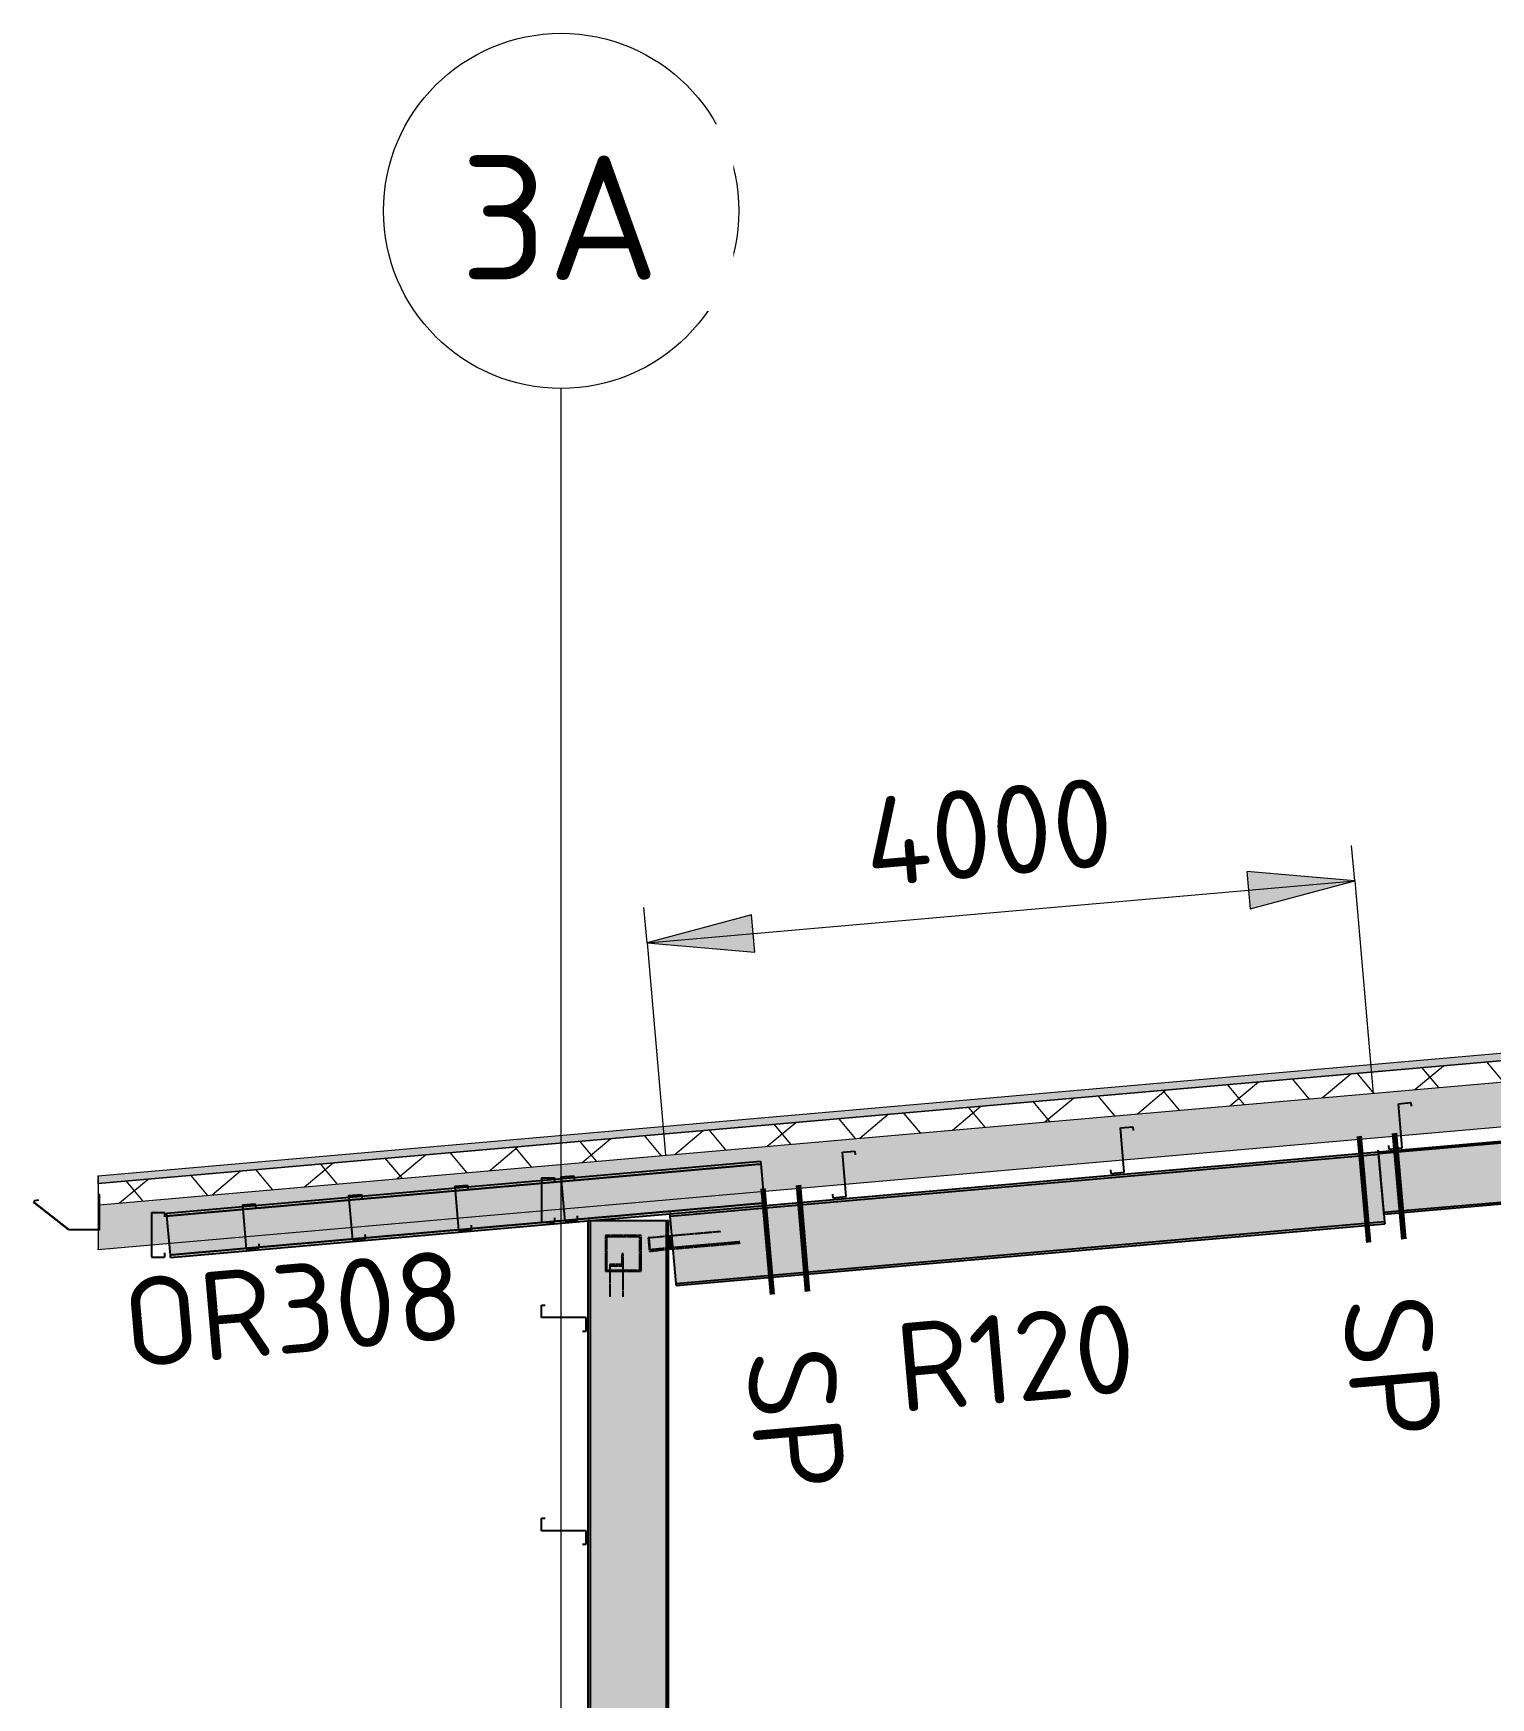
# Model space of a CAD drawing. Header units: millimetres. Extents: x 632 to 546626, y -3890 to 22200.
# Drawn here: x 422850 to 431057, y 12829 to 22200 of the extents above; entities that cross this region are included whole.
import ezdxf

# ---------------------------------------------------------------- set-up
doc = ezdxf.new("R2010")
doc.units = ezdxf.units.MM
doc.linetypes.add('Dash', pattern=[7, 5, -2])
for name, color, linetype, lineweight in [('A-010-D_DIM', 211, 'Continuous', 13), ('A-010-D_DIM-200', 211, 'Continuous', 13), ('A-010-M_LINE', 90, 'Continuous', 13), ('A-270-M_ROOF', 132, 'Continuous', 13), ('S-280-A_STRUCT_FRAME', 2, 'Continuous', 18), ('S-280-M_COLUMN', 52, 'Continuous', 13), ('S-280-M_STRUCT_FRAME', 12, 'Continuous', 13), ('Z-000-T_TEXT', 131, 'Continuous', 25), ('Z-030-M_GRID', 191, 'Continuous', 13), ('Z-033_T_GRIDREF', 31, 'Continuous', 13)]:
    doc.layers.add(name, color=color, linetype=linetype, lineweight=lineweight)
doc.styles.add('ISOCPEUR_1', font='isocpeur.ttf', dxfattribs={"height": 700})
doc.styles.add('ISOCPEUR_2', font='isocpeur.ttf', dxfattribs={"height": 500})
doc.dimstyles.new('2_5___Arrow___Transparent', dxfattribs={"dimscale": 304.8, "dimtxt": 497.990588, "dimasz": 1.968504, "dimexe": 0.656168, "dimexo": 1.049869, "dimgap": 0.164042, "dimtad": 1, "dimdec": 0, "dimzin": 0, "dimdsep": 46, "dimtxsty": 'ISOCPEUR_2', "dimsah": 1, "dimcen": 0.09, "dimadec": 0, "dimazin": 0, "dimtfac": 1, "dimtdec": 4, "dimtix": 1, "dimtmove": 0, "dimatfit": 3, "dimfxl": 1, "dimtvp": 1, "dimtolj": 1, "dimtzin": 0, "dimlwd": 18, "dimlwe": 18, "dimarcsym": 2})

# ---------------------------------------------------------------- blocks, each defined once
blk = doc.blocks.new('Roofs 1 - Roofs 1-2640243-S6_501-SECTION A7')
at = {"layer": 'A-270-M_ROOF', "lineweight": 5, "transparency": 33554432}
for points in [[(4535699.8, 15464.9), (4535704.9, 15465.3), (4535704.9, 15661.4), (4535700.1, 15660.9), (4535700.1, 15483.2)], [(4535524.5, 15465.5), (4535529.3, 15465.9), (4535337.2, 15615.9), (4535332.4, 15615.5), (4535350.4, 15601.4)]]:
    blk.add_hatch(color=8, dxfattribs=at).paths.add_polyline_path(points)
h = blk.add_hatch(color=8, dxfattribs=at)
h.paths.add_polyline_path([(4535536.9, 15463.3), (4535706.8, 15463.3), (4535704.8, 15465.3), (4535536.9, 15465.3)])
h.paths.add_polyline_path([(4535529.3, 15465.9), (4535530.6, 15467.5), (4535337.2, 15615.9)])
at = {"layer": 'A-270-M_ROOF', "color": 53, "lineweight": 5}
for p, q in [((4535704.8, 15661.4), (4535699.9, 15660.9)), ((4535704.8, 15661.2), (4535701.9, 15660.9)), ((4535706.8, 15661.4), (4535704.8, 15661.4)), ((4535704.8, 15661.4), (4535704.8, 15465.3)), ((4535706.8, 15463.3), (4535706.8, 15661.4)), ((4535337.2, 15615.9), (4535332.3, 15615.5)), ((4535338.4, 15617.5), (4535333.5, 15617.1)), ((4535337.2, 15615.9), (4535529.3, 15465.9)), ((4535530.6, 15467.5), (4535338.4, 15617.5)), ((4535360.1, 15631.1), (4535339.9, 15627.5)), ((4535340.2, 15625.5), (4535361.8, 15629.3)), ((4535360.1, 15631.1), (4535355.2, 15630.6)), ((4535361.8, 15629.3), (4535356.9, 15628.9)), ((4535361.8, 15629.3), (4535360.1, 15631.1)), ((4535698, 15465.3), (4535536.9, 15465.3)), ((4535536.9, 15463.3), (4535698, 15463.3)), ((4535704.8, 15465.3), (4535698, 15465.3)), ((4535698, 15463.3), (4535706.8, 15463.3)), ((4535704.8, 15465.3), (4535699.9, 15464.9)), ((4535706.8, 15463.3), (4535701.9, 15462.9))]:
    blk.add_line(p, q, dxfattribs=at)
at = {"layer": 'A-270-M_ROOF', "color": 53, "lineweight": 5, "flags": 128}
for points in [[(4535339.9, 15627.5), (4535338.3, 15627), (4535336.8, 15626.1), (4535335.7, 15624.9), (4535334.9, 15623.4), (4535334.6, 15621.7), (4535334.6, 15620.1), (4535335.1, 15618.5), (4535336, 15617), (4535337.2, 15615.9)], [(4535338.4, 15617.5), (4535337.6, 15618.3), (4535336.9, 15619.3), (4535336.6, 15620.4), (4535336.5, 15621.5), (4535336.8, 15622.7), (4535337.3, 15623.7), (4535338.1, 15624.6), (4535339.1, 15625.2), (4535340.2, 15625.5)], [(4535529.3, 15465.9), (4535531.6, 15464.5), (4535534.2, 15463.6), (4535536.9, 15463.3)], [(4535536.9, 15465.3), (4535534.6, 15465.5), (4535532.5, 15466.3), (4535530.6, 15467.5)]]:
    blk.add_lwpolyline(points, dxfattribs=at)
blk = doc.blocks.new('25021-APA-ZZ-ZZ-M3-AR-000001_V3_rvt-7-S6_501-SECTION A7')
at = {"layer": 'A-270-M_ROOF', "transparency": 33554432}
blk.add_hatch(color=9, dxfattribs=at).paths.add_polyline_path([(4535698.1, 15724.7), (4558304.6, 17702.5), (4578095.6, 15971), (4578095.6, 16011.2), (4558304.6, 17742.7), (4535698.1, 15764.8)])
at = {"layer": 'A-270-M_ROOF', "lineweight": 5}
h = blk.add_hatch(dxfattribs=at)
h.set_pattern_fill('FP_31', angle=-135, style=0, pattern_type=2)
h.set_pattern_definition([(40, (4562710.12, 1e-06), (-192.8363, 229.8133), []), (130, (4562710.12, 1e-06), (-229.8133, -192.8363), [])])
h.paths.add_polyline_path([(4535698.1, 15604.2), (4558304.6, 17582), (4578095.6, 15850.6), (4578095.6, 15971), (4558304.6, 17702.5), (4535698.1, 15724.7)])
at = {"layer": 'A-270-M_ROOF', "lineweight": 5, "transparency": 33554432}
for color, points in [(254, [(4535698.1, 15353.3), (4536098.7, 15388.3), (4536085.2, 15556.8), (4539427.2, 15849.2), (4539441.9, 15680.8), (4558304.6, 17331.1), (4578095.6, 15599.6), (4578095.6, 15850.6), (4558304.6, 17582), (4535698.1, 15604.2)]), (9, [(4535698, 15724.7), (4535698, 15764.8), (4535693.2, 15764.4), (4535693.2, 15728)]), (254, [(4535693.2, 15352.9), (4535698, 15353.3), (4535698, 15724.7), (4535693.2, 15724.3), (4535693.2, 15387.6)])]:
    blk.add_hatch(color=color, dxfattribs=at).paths.add_polyline_path(points)
at = {"layer": 'A-270-M_ROOF', "color": 53, "lineweight": 5}
for p, q in [((4558304.6, 17742.7), (4535698.1, 15764.8)), ((4558304.6, 17702.5), (4535698.1, 15724.7)), ((4535698.1, 15724.7), (4558304.6, 17702.5)), ((4535704.9, 15604.8), (4558304.6, 17582)), ((4535698.1, 15353.3), (4558304.6, 17331.1)), ((4535693.2, 15764.4), (4535698, 15764.8)), ((4535698.1, 15764.8), (4535698.1, 15724.7)), ((4535693.2, 15724.3), (4535698, 15724.7)), ((4535698, 15724.7), (4535693.2, 15724.3)), ((4535698.1, 15724.7), (4535698.1, 15353.3)), ((4535698.1, 15604.2), (4535704.9, 15604.8)), ((4535698, 15353.3), (4535693.2, 15352.9))]:
    blk.add_line(p, q, dxfattribs=at)
blk.add_blockref('Roofs 1 - Roofs 1-2640243-S6_501-SECTION A7', (0, 0), dxfattribs=at)
blk = doc.blocks.new('NRP_Framing-Steel-PFC - OR308 - 250PFC-4066803-S6_501-SECTION A7')
at = {"layer": 'S-280-M_STRUCT_FRAME', "linetype": 'Dash', "lineweight": 25}
for p, q in [((4536085.2, 15541.7), (4539428.5, 15834.2)), ((4538203.6, 15506.2), (4539447.6, 15615.1)), ((4536104.4, 15322.6), (4538202.5, 15506.1))]:
    blk.add_line(p, q, dxfattribs=at)
blk = doc.blocks.new('NRP_Framing-Steel-Purlin C - P946 - EC250-24-4066804-S6_501-SECTION A7')
at = {"layer": 'S-280-M_STRUCT_FRAME', "color": 1, "lineweight": 25}
for p, q in [((4535998, 15559.9), (4535998, 15309.9)), ((4535998, 15559.9), (4536071, 15559.9)), ((4536071, 15559.9), (4536071, 15535.9)), ((4535998, 15309.9), (4536071, 15309.9)), ((4536071, 15333.9), (4536071, 15309.9))]:
    blk.add_line(p, q, dxfattribs=at)
blk = doc.blocks.new('NRP_Framing-Steel-Purlin C - G946 - EC250-24-4082622-S6_501-SECTION A7')
at = {"layer": 'S-280-M_STRUCT_FRAME', "color": 1, "lineweight": 25}
for p, q in [((4538194.6, 15756.2), (4538194.6, 15506.2)), ((4538194.6, 15756.2), (4538267.6, 15756.2)), ((4538267.6, 15756.2), (4538267.6, 15732.2)), ((4538194.6, 15506.2), (4538267.6, 15506.2)), ((4538267.6, 15530.2), (4538267.6, 15506.2))]:
    blk.add_line(p, q, dxfattribs=at)
blk = doc.blocks.new('NRP_Framing-Steel-Purlin Z - G914 - EZ250-15-4082804-S6_501-SECTION A7')
at = {"layer": 'S-280-M_STRUCT_FRAME', "color": 150, "lineweight": 25}
for p, q in [((4538194.614304, 15039.7), (4538214.614304, 15039.7)), ((4538194.614304, 14968.7), (4538194.614304, 15039.7)), ((4538194.614304, 15039.7), (4538214.614304, 15039.7)), ((4538194.614304, 14968.7), (4538194.614304, 15039.7)), ((4538444.614304, 14968.7), (4538194.614304, 14968.7)), ((4538444.614304, 14968.7), (4538194.614304, 14968.7)), ((4538444.614304, 14892.7), (4538444.614304, 14968.7)), ((4538444.614304, 14892.7), (4538444.614304, 14968.7)), ((4538425.114304, 14892.7), (4538444.614304, 14892.7)), ((4538425.114304, 14892.7), (4538444.614304, 14892.7))]:
    blk.add_line(p, q, dxfattribs=at)
blk = doc.blocks.new('NRP_Framing-Steel-EA - RB725 - 75x75x8EA-3940634-S6_501-SECTION A7')
at = {"layer": 'S-280-M_STRUCT_FRAME', "linetype": 'Dash', "lineweight": 25}
for points in [[(4538908.4, 15360.1), (4538934.3, 15363.1), (4538928.6, 15429.1), (4538908.4, 15427.3), (4538908.4, 15360.7)], [(4538908.4, 15352.1), (4538935.1, 15354.5), (4538934.4, 15362.4), (4538908.4, 15359.1), (4538908.4, 15352.1)]]:
    blk.add_hatch(color=256, dxfattribs=at).paths.add_polyline_path(points)
for p, q in [((4538800.1, 15417.9), (4538795, 15417.4)), ((4538795, 15417.4), (4538801.5, 15342.7)), ((4538908.4, 15427.3), (4538800.1, 15417.9)), ((4538806, 15351.1), (4538800.1, 15417.9)), ((4539202.8, 15453.1), (4538928.6, 15429.1)), ((4539311.3, 15395.3), (4538934.4, 15362.4)), ((4539312, 15387.4), (4538935.1, 15354.4)), ((4538801.5, 15342.7), (4538850, 15347)), ((4538849.3, 15354.9), (4538806, 15351.1)), ((4538908.4, 15360.1), (4538849.3, 15354.9)), ((4538850, 15347), (4538849.3, 15354.9)), ((4538908.4, 15352.1), (4538850, 15347))]:
    blk.add_line(p, q, dxfattribs=at)
at = {"layer": 'S-280-M_STRUCT_FRAME', "lineweight": 25}
for p, q in [((4538928.6, 15429.1), (4538908.4, 15427.3)), ((4538934.4, 15362.4), (4538908.4, 15360.1)), ((4538935.1, 15354.4), (4538908.4, 15352.1))]:
    blk.add_line(p, q, dxfattribs=at)
blk = doc.blocks.new('NRP_Framing-Steel-EA - WB725 - 75x75x8EA-V92-S6_501-SECTION A7')
at = {"layer": 'S-280-M_STRUCT_FRAME', "linetype": 'Dash', "lineweight": 25}
for p, q in [((4538654.6, 15328.4), (4538646.6, 15328.4)), ((4538646.6, 15328.4), (4538646.6, 15267.1)), ((4538654.6, 15259.8), (4538654.6, 15328.4)), ((4538646.6, 15267.1), (4538579.6, 15267.1)), ((4538579.6, 15267.1), (4538579.6, 15259.8)), ((4538579.6, 15259.8), (4538654.6, 15259.8)), ((4538579.6, 15259.8), (4538579.6, 15085.7)), ((4538654.6, 15085.7), (4538654.6, 15259.8))]:
    blk.add_line(p, q, dxfattribs=at)
blk = doc.blocks.new('NRP_Framing-Steel-Purlin Z - P915 - EZ250-19-V93-S6_501-SECTION A7')
at = {"layer": 'S-280-M_STRUCT_FRAME', "color": 92, "lineweight": 25}
blk.add_line((4549311.6, 16598.5), (4549311.6, 16598.5), dxfattribs=at)
at = {"layer": 'S-280-M_STRUCT_FRAME', "color": 92, "linetype": 'Dash', "lineweight": 25}
blk.add_line((4549311.6, 16598.5), (4549311.6, 16598.5), dxfattribs=at)
blk = doc.blocks.new('NRP_Framing-Steel-Purlin Z - P915 - EZ250-19-V95-S6_501-SECTION A7')
at = {"layer": 'S-280-M_STRUCT_FRAME', "color": 92, "lineweight": 25}
for p, q in [((4549300.7, 16723), (4549371.4, 16729.2)), ((4549300.7, 16723), (4549371.4, 16729.2)), ((4549322.4, 16474), (4549300.7, 16723)), ((4549322.4, 16474), (4549300.7, 16723)), ((4549371.4, 16729.2), (4549373.2, 16708.3)), ((4549371.4, 16729.2), (4549373.2, 16708.3)), ((4549311.6, 16598.5), (4549311.6, 16598.5)), ((4549244.9, 16488.3), (4549246.7, 16467.3)), ((4549244.9, 16488.3), (4549246.7, 16467.3)), ((4549246.7, 16467.3), (4549322.4, 16474)), ((4549246.7, 16467.3), (4549322.4, 16474))]:
    blk.add_line(p, q, dxfattribs=at)
at = {"layer": 'S-280-M_STRUCT_FRAME', "color": 92, "linetype": 'Dash', "lineweight": 25}
blk.add_line((4549311.6, 16598.5), (4549311.6, 16598.5), dxfattribs=at)
blk = doc.blocks.new('NRP_Framing-Steel-Purlin C - P946 - EC250-24-4066508-S6_501-SECTION A7')
at = {"layer": 'S-280-M_STRUCT_FRAME', "color": 1, "lineweight": 25}
for p, q in [((4538303, 15760.8), (4538375.7, 15767.2)), ((4538303, 15760.8), (4538324.8, 15511.8)), ((4538375.7, 15767.2), (4538377.8, 15743.3)), ((4538333.8, 15638.1), (4538333.8, 15638.1)), ((4538324.8, 15511.8), (4538397.5, 15518.2)), ((4538395.4, 15542.1), (4538397.5, 15518.2))]:
    blk.add_line(p, q, dxfattribs=at)
at = {"layer": 'S-280-M_STRUCT_FRAME', "color": 1, "linetype": 'Dash', "lineweight": 25}
blk.add_line((4538333.8, 15638.1), (4538333.8, 15638.1), dxfattribs=at)
blk = doc.blocks.new('NRP_Framing-Steel-Purlin C - P946 - EC250-24-V101-S6_501-SECTION A7')
at = {"layer": 'S-280-M_STRUCT_FRAME', "color": 1, "lineweight": 25}
for p, q in [((4537705.3, 15708.6), (4537778, 15714.9)), ((4537705.3, 15708.6), (4537727, 15459.5)), ((4537778, 15714.9), (4537780.1, 15691)), ((4537736, 15585.8), (4537736, 15585.8)), ((4537727, 15459.5), (4537799.8, 15465.9)), ((4537797.7, 15489.8), (4537799.8, 15465.9))]:
    blk.add_line(p, q, dxfattribs=at)
at = {"layer": 'S-280-M_STRUCT_FRAME', "color": 1, "linetype": 'Dash', "lineweight": 25}
blk.add_line((4537736, 15585.8), (4537736, 15585.8), dxfattribs=at)
blk = doc.blocks.new('Grid - NRP_Grid-Head-320187-S6_501-SECTION A7')
at = {"layer": 'Z-033_T_GRIDREF'}
blk.add_circle((4578304.61431, 21200), 1000, dxfattribs=at)
blk = doc.blocks.new('DIMBLOCK25-S6_501-SECTION A7')
at = {"layer": 'A-010-D_DIM-200', "lineweight": 18}
for points in [[(430291.2, 17427.7), (429684.2, 17480.8), (429702.7, 17270)], [(426306.4, 17079), (426913.3, 17025.9), (426894.9, 17236.7)]]:
    blk.add_hatch(color=256, dxfattribs=at).paths.add_polyline_path(points)
for p, q in [((430291.2, 17427.7), (430273.8, 17626.9)), ((430291.2, 17427.7), (429684.2, 17480.8)), ((429684.2, 17480.8), (429702.7, 17270)), ((426306.4, 17079), (430291.2, 17427.7)), ((429702.7, 17270), (430291.2, 17427.7)), ((430291.2, 17427.7), (430395.8, 16231.4)), ((426306.4, 17079), (426289, 17278.3)), ((426894.9, 17236.7), (426306.4, 17079)), ((426913.3, 17025.9), (426894.9, 17236.7)), ((426306.4, 17079), (426913.3, 17025.9)), ((426306.4, 17079), (426411.1, 15882.7))]:
    blk.add_line(p, q, dxfattribs=at)
at = {"layer": 'A-010-D_DIM-200', "color": 0, "lineweight": 18, "insert": (427507.7, 17890), "char_height": 500, "width": 1758.29, "attachment_point": 1, "rotation": 5, "line_spacing_factor": 1.149209, "style": 'ISOCPEUR_2'}
blk.add_mtext('4000', dxfattribs=at)
blk = doc.blocks.new('NRP_Splice _v3_ - NRP_Splice-3209833-S6_501-SECTION A7')
at = {"layer": 'Z-000-T_TEXT', "lineweight": 70}
for p, q in [((4542798.4, 15990.3), (4542850.7, 15392.6)), ((4542798.4, 15990.3), (4542850.7, 15392.6)), ((4542997.6, 16007.8), (4543049.9, 15410)), ((4543049.9, 15410), (4542997.6, 16007.8))]:
    blk.add_line(p, q, dxfattribs=at)

msp = doc.modelspace()

# ---------------------------------------------------------------- hatches: boundary and pattern name
at = {"layer": 'S-280-M_COLUMN', "lineweight": 5}
h = msp.add_hatch(color=256, dxfattribs=at)
h.paths.add_polyline_path([(425985.4, 4900), (425985.4, 5000), (425972.7, 5000), (425972.7, 4900)])
h.paths.add_polyline_path([(425972.7, 5200), (425985.4, 5200), (425985.4, 15513.1), (425972.7, 15513.1), (425972.7, 10600.3)])
h = msp.add_hatch(color=256, dxfattribs=at)
h.paths.add_polyline_path([(425986.9, 4900), (425996.8, 4900), (425996.8, 5000), (425985.4, 5000), (425985.4, 4900)])
h.paths.add_polyline_path([(425991, 5200), (425996.8, 5200), (425996.8, 15513.1), (425985.4, 15513.1), (425986.9, 5200)])
h = msp.add_hatch(color=256, dxfattribs=at)
h.paths.add_polyline_path([(426402.4, 4900), (426402.4, 5000), (425996.8, 5000), (425996.8, 4900)])
h.paths.add_polyline_path([(425996.8, 5200), (426402.4, 5200), (426402.4, 15513.1), (425996.8, 15513.1), (425996.8, 10600.3)])
h = msp.add_hatch(color=256, dxfattribs=at)
h.paths.add_polyline_path([(426408.1, 4900), (426413.8, 4900), (426412.2, 5000), (426402.4, 5000), (426402.4, 4900)])
h.paths.add_polyline_path([(426412.2, 5200), (426413.8, 5200), (426412.3, 15513.1), (426402.4, 15513.1), (426402.4, 5200), (426408.1, 5200)])
h = msp.add_hatch(color=256, dxfattribs=at)
h.paths.add_polyline_path([(426422.5, 4900), (426426.5, 4900), (426426.5, 5050), (426422.5, 5050), (426422.5, 5000), (426413.8, 5000), (426413.8, 4900)])
h.paths.add_polyline_path([(426413.8, 5200), (426426.5, 5200), (426426.5, 15513.1), (426413.8, 15513.1), (426413.8, 10600.3)])
at = {"layer": 'S-280-M_STRUCT_FRAME', "lineweight": 5}
for points in [[(430425.9, 15893), (441838.3, 16891.4), (441837.5, 16901.1), (430425.1, 15902.6), (430425.6, 15896.1)], [(430454.9, 15561.7), (441867.3, 16560.1), (441838.1, 16891.4), (430425.9, 15893), (430426.2, 15889.9)], [(430455.7, 15552), (441868.2, 16550.4), (441867.3, 16560.1), (430454.9, 15561.7)], [(423603.3, 15541.7), (426946.6, 15834.2), (426945.3, 15849.2), (423602, 15556.7)], [(426436.9, 15540.9), (430425.6, 15889.9), (430424.5, 15902.6), (426435.8, 15553.6)], [(426470.1, 15161.5), (430458.8, 15510.5), (430425.6, 15889.9), (426436.9, 15540.9), (426464.5, 15225.6)], [(423622.5, 15322.6), (426965.7, 15615.1), (426946.6, 15834.2), (423603.3, 15541.7)], [(423623.8, 15307.6), (426967, 15600.1), (426965.7, 15615.1), (423622.5, 15322.6)], [(426471.2, 15148.8), (430459.9, 15497.8), (430458.8, 15510.5), (426470.1, 15161.5)]]:
    msp.add_hatch(color=256, dxfattribs=at).paths.add_polyline_path(points)

# ---------------------------------------------------------------- linework, layer by layer
at = {"layer": 'A-010-M_LINE', "lineweight": 25}
for p, q in [((430424.6, 15902.6), (430423.7, 15912.6)), ((426439.8, 15554), (426439, 15564))]:
    msp.add_line(p, q, dxfattribs=at)
at = {"layer": 'S-280-M_COLUMN', "lineweight": 25}
for p, q in [((425972.7, 15513.1), (425972.7, 5200)), ((425985.4, 15513.1), (425972.7, 15513.1)), ((425985.4, 15513.1), (425985.4, 5200)), ((425996.8, 15513.1), (425985.4, 15513.1)), ((426402.4, 15513.1), (425996.8, 15513.1)), ((426413.8, 15513.1), (426402.4, 15513.1)), ((426413.8, 15513.1), (426413.8, 5200)), ((426426.5, 15513.1), (426413.8, 15513.1)), ((426426.5, 5200), (426426.5, 15513.1))]:
    msp.add_line(p, q, dxfattribs=at)
at = {"layer": 'S-280-M_STRUCT_FRAME', "lineweight": 25}
for p, q in [((430425.1, 15902.7), (441837.5, 16901.1)), ((430425.9, 15893), (441838.3, 16891.4)), ((430454.9, 15561.7), (441867.3, 16560.1)), ((430455.7, 15552), (441868.2, 16550.4)), ((423602, 15556.7), (426945.3, 15849.2)), ((426435.8, 15553.6), (430424.5, 15902.6)), ((426436.9, 15540.9), (430425.6, 15889.9)), ((426945.3, 15849.2), (426946.6, 15834.2)), ((430424.5, 15902.6), (430425.6, 15889.9)), ((430425.9, 15893), (430425.1, 15902.7)), ((430425.6, 15889.9), (430458.8, 15510.5)), ((430454.9, 15561.7), (430425.9, 15893)), ((423603.3, 15541.7), (426946.6, 15834.2)), ((426946.6, 15834.2), (426965.7, 15615.1)), ((423603.3, 15541.7), (423602, 15556.7)), ((425721.7, 15506.2), (426965.7, 15615.1)), ((426965.7, 15615.1), (426967, 15600.1)), ((430455.7, 15552), (430454.9, 15561.7)), ((423622.5, 15322.6), (423603.3, 15541.7)), ((423622.5, 15322.6), (425720.6, 15506.1)), ((423623.8, 15307.6), (425972.7, 15513.1)), ((425973.3, 15513.2), (426435.8, 15553.6)), ((426436.9, 15540.9), (426435.8, 15553.6)), ((426470.1, 15161.5), (426436.9, 15540.9)), ((426470.1, 15161.5), (430458.8, 15510.5)), ((426471.2, 15148.8), (430459.9, 15497.8)), ((430458.8, 15510.5), (430459.9, 15497.8)), ((423623.8, 15307.6), (423622.5, 15322.6)), ((426471.2, 15148.8), (426470.1, 15161.5))]:
    msp.add_line(p, q, dxfattribs=at)
at = {"layer": 'S-280-M_STRUCT_FRAME', "linetype": 'Dash', "lineweight": 25}
for p, q in [((426072.7, 15430.6), (426072.7, 15230.6)), ((426272.7, 15430.6), (426072.7, 15430.6)), ((426078.7, 15424.6), (426078.7, 15236.6)), ((426266.7, 15424.6), (426078.7, 15424.6)), ((426266.7, 15236.6), (426266.7, 15424.6)), ((426272.7, 15230.6), (426272.7, 15430.6)), ((426072.7, 15230.6), (426272.7, 15230.6)), ((426078.7, 15236.6), (426266.7, 15236.6))]:
    msp.add_line(p, q, dxfattribs=at)
at = {"layer": 'Z-030-M_GRID'}
msp.add_line((425822.7, 3286.9), (425822.7, 20200), dxfattribs=at)

# ---------------------------------------------------------------- block references
at = {"color": 10, "lineweight": 5}
msp.add_blockref('25021-APA-ZZ-ZZ-M3-AR-000001_V3_rvt-7-S6_501-SECTION A7', (-4112481.9, 0), dxfattribs=at)
at = {"layer": 'S-280-M_STRUCT_FRAME', "color": 92, "linetype": 'Dash', "lineweight": 25}
for name, p in [('NRP_Framing-Steel-Purlin Z - P915 - EZ250-19-V95-S6_501-SECTION A7', (-4118763.5, -549.6)), ('NRP_Framing-Steel-Purlin Z - P915 - EZ250-19-V95-S6_501-SECTION A7', (-4120328.9, -686.5)), ('NRP_Framing-Steel-Purlin Z - P915 - EZ250-19-V93-S6_501-SECTION A7', (-4118763.5, -549.6)), ('NRP_Framing-Steel-Purlin Z - P915 - EZ250-19-V95-S6_501-SECTION A7', (-4121894.4, -823.5)), ('NRP_Framing-Steel-Purlin Z - P915 - EZ250-19-V93-S6_501-SECTION A7', (-4120328.9, -686.5)), ('NRP_Framing-Steel-Purlin Z - P915 - EZ250-19-V93-S6_501-SECTION A7', (-4121894.4, -823.5))]:
    msp.add_blockref(name, p, dxfattribs=at)
at = {"layer": 'S-280-M_STRUCT_FRAME', "linetype": 'Dash', "lineweight": 25}
for name in ['NRP_Framing-Steel-PFC - OR308 - 250PFC-4066803-S6_501-SECTION A7', 'NRP_Framing-Steel-EA - RB725 - 75x75x8EA-3940634-S6_501-SECTION A7', 'NRP_Framing-Steel-EA - WB725 - 75x75x8EA-V92-S6_501-SECTION A7']:
    msp.add_blockref(name, (-4112481.9, 0), dxfattribs=at)
at = {"layer": 'S-280-M_STRUCT_FRAME', "color": 1, "lineweight": 25}
for name in ['NRP_Framing-Steel-Purlin C - G946 - EC250-24-4082622-S6_501-SECTION A7', 'NRP_Framing-Steel-Purlin C - P946 - EC250-24-4066804-S6_501-SECTION A7']:
    msp.add_blockref(name, (-4112481.9, 0), dxfattribs=at)
at = {"layer": 'S-280-M_STRUCT_FRAME', "color": 1, "linetype": 'Dash', "lineweight": 25}
for name, p in [('NRP_Framing-Steel-Purlin C - P946 - EC250-24-4066508-S6_501-SECTION A7', (-4112481.9, 0)), ('NRP_Framing-Steel-Purlin C - P946 - EC250-24-V101-S6_501-SECTION A7', (-4113079.6, -52.3)), ('NRP_Framing-Steel-Purlin C - P946 - EC250-24-V101-S6_501-SECTION A7', (-4112481.9, 0)), ('NRP_Framing-Steel-Purlin C - P946 - EC250-24-V101-S6_501-SECTION A7', (-4113677.3, -104.6))]:
    msp.add_blockref(name, p, dxfattribs=at)
at = {"layer": 'S-280-M_STRUCT_FRAME', "color": 150, "lineweight": 25}
for p in [(-4112481.9, 0), (-4112481.9, -1200)]:
    msp.add_blockref('NRP_Framing-Steel-Purlin Z - G914 - EZ250-15-4082804-S6_501-SECTION A7', p, dxfattribs=at)
at = {"layer": 'Z-000-T_TEXT', "lineweight": 70}
for p in [(-4112481.9, 0), (-4115839.3, -293.7)]:
    msp.add_blockref('NRP_Splice _v3_ - NRP_Splice-3209833-S6_501-SECTION A7', p, dxfattribs=at)
at = {"layer": 'Z-033_T_GRIDREF'}
msp.add_blockref('Grid - NRP_Grid-Head-320187-S6_501-SECTION A7', (-4152481.9, 0), dxfattribs=at)

# ---------------------------------------------------------------- texts
at = {"layer": 'S-280-A_STRUCT_FRAME', "lineweight": 13, "char_height": 500, "attachment_point": 1, "rotation": 5, "style": 'ISOCPEUR_2'}
for s, insert, width in [('OR308', (423334.7, 15183.7), 2260.759), ('R120', (427687.1, 14933.7), 1651.476)]:
    msp.add_mtext(s, dxfattribs=dict(at, insert=insert, width=width))
at = {"layer": 'Z-000-T_TEXT', "char_height": 500, "width": 962.025, "attachment_point": 1, "rotation": 275, "style": 'ISOCPEUR_2'}
for insert in [(430716, 15114.8), (427358.6, 14821)]:
    msp.add_mtext('SP', dxfattribs=dict(at, insert=insert))

# ---------------------------------------------------------------- dimensions: what is measured, and where the dimension line sits
at = {"layer": 'A-010-D_DIM', "lineweight": 18}
dim = msp.add_linear_dim(base=(430291.2, 17427.7), p1=(426439, 15564), p2=(430423.7, 15912.6), angle=5, dimstyle='2_5___Arrow___Transparent', override={"dimpost": '<>', "dimfxl": 4000}, dxfattribs=at)
dim.commit()
dim.dimension.update_dxf_attribs({"geometry": 'DIMBLOCK25-S6_501-SECTION A7', "text_midpoint": (428272.7, 17552.2)})

# ---------------------------------------------------------------- next in the draw order: texts
at = {"layer": 'Z-033_T_GRIDREF', "insert": (425253.5, 21512.1), "char_height": 700, "width": 1362.869, "attachment_point": 1, "style": 'ISOCPEUR_1', "bg_fill": 3, "box_fill_scale": 1.25, "bg_fill_color": 256, "bg_fill_true_color": 13158600, "bg_fill_transparency": 0}
msp.add_mtext('3A', dxfattribs=at)

doc.saveas('drawing.dxf')
